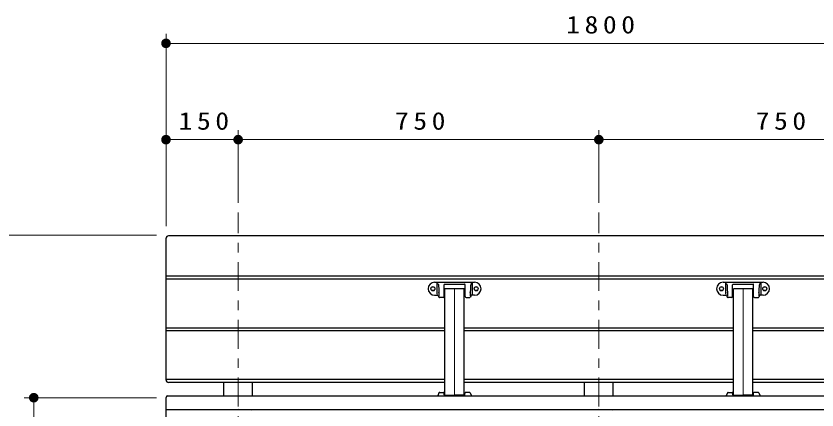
# Model space of a CAD drawing. Units: millimetres on the paper, scale 1:20. Extents: x -385 to 0, y 0 to 267.
# Drawn here: x -319 to -235.7, y 136 to 176.9 of the extents above; entities that cross this region are included whole.
import ezdxf

# ---------------------------------------------------------------- set-up
doc = ezdxf.new("R2010")
doc.units = ezdxf.units.MM
doc.linetypes.add('USER2', pattern=[6, 3, -1, 1, -1])
doc.layers.add('1_20', color=7, linetype='Continuous', lineweight=25)
doc.styles.add('ＭＳ ゴシック', font='')
doc.styles.get('ＭＳ ゴシック').set_extended_font_data('MS Gothic')

# ---------------------------------------------------------------- blocks, each defined once
blk = doc.blocks.new('filled_dot')
at = {"color": 0, "linetype": 'Continuous', "lineweight": -2, "const_width": 1.25}
blk.add_lwpolyline([(-0.625, 0, 1), (0.625, 0, 1)], format="xyb", close=True, dxfattribs=at)

msp = doc.modelspace()

# ---------------------------------------------------------------- linework, layer by layer
at = {"layer": '1_20', "lineweight": 13}
for p, q in [((-303.425, 155.057), (-303.425, 175.057)), ((-303.425, 174.057), (-213.425, 174.057)), ((-295.925, 157.495), (-295.925, 165.057)), ((-258.425, 157.495), (-258.425, 165.057)), ((-303.425, 164.057), (-295.925, 164.057)), ((-295.925, 164.057), (-258.425, 164.057)), ((-258.425, 164.057), (-220.925, 164.057)), ((-304.425, 154.141), (-328.175, 154.141)), ((-304.425, 137.251), (-318.175, 137.251)), ((-317.175, 116.44), (-317.175, 137.251))]:
    msp.add_line(p, q, dxfattribs=at)
at = {"layer": '1_20', "linetype": 'USER2', "lineweight": 13}
for p, q in [((-295.925, 130.341), (-295.925, 156.495)), ((-258.425, 130.341), (-258.425, 156.495))]:
    msp.add_line(p, q, dxfattribs=at)
at = {"layer": '1_20'}
for p, q in [((-213.675, 154.057), (-303.175, 154.057)), ((-303.425, 139.061), (-303.425, 153.807)), ((-303.425, 149.904), (-213.425, 149.904)), ((-303.425, 149.587), (-213.425, 149.587)), ((-303.425, 144.515), (-274.425, 144.515)), ((-303.425, 144.226), (-274.425, 144.226)), ((-272.425, 144.515), (-244.425, 144.515)), ((-272.425, 144.226), (-244.425, 144.226)), ((-242.425, 144.515), (-213.425, 144.515)), ((-242.425, 144.226), (-213.425, 144.226)), ((-274.425, 139.155), (-303.425, 139.155)), ((-244.425, 139.155), (-272.425, 139.155)), ((-213.425, 139.155), (-242.425, 139.155)), ((-274.425, 138.839), (-303.175, 138.839)), ((-297.425, 137.429), (-297.425, 138.839)), ((-294.425, 137.429), (-294.425, 138.839)), ((-244.425, 138.839), (-272.425, 138.839)), ((-259.925, 137.429), (-259.925, 138.839)), ((-256.925, 137.429), (-256.925, 138.839)), ((-213.675, 138.839), (-242.425, 138.839)), ((-303.275, 137.429), (-213.575, 137.429)), ((-303.425, 134.84), (-303.425, 137.279)), ((-303.425, 136.021), (-213.425, 136.021)), ((-295.925, 136.027), (-297.328, 135.978)), ((-295.925, 136.027), (-294.521, 135.978)), ((-258.425, 136.027), (-259.828, 135.978)), ((-258.425, 136.027), (-257.021, 135.978))]:
    msp.add_line(p, q, dxfattribs=at)
at = {"layer": '1_20', "color": 4}
for p, q in [((-275.5, 149.25), (-271.35, 149.25)), ((-275.257, 149.138), (-275.257, 148.001)), ((-271.593, 149.138), (-271.593, 148.001)), ((-245.5, 149.25), (-241.35, 149.25)), ((-245.257, 149.138), (-245.257, 148.001)), ((-241.593, 149.138), (-241.593, 148.001)), ((-274.521, 147.75), (-274.521, 148.992)), ((-274.471, 149.042), (-272.379, 149.042)), ((-274.425, 137.509), (-274.425, 148.574)), ((-272.425, 148.574), (-274.425, 148.574)), ((-272.425, 137.509), (-272.425, 148.574)), ((-272.329, 147.75), (-272.329, 148.992)), ((-244.521, 147.75), (-244.521, 148.992)), ((-244.471, 149.042), (-242.379, 149.042)), ((-244.425, 137.509), (-244.425, 148.574)), ((-242.425, 148.574), (-244.425, 148.574)), ((-242.425, 137.509), (-242.425, 148.574)), ((-242.329, 147.75), (-242.329, 148.992)), ((-275.5, 147.9), (-275.185, 147.9)), ((-275.163, 147.886), (-275.066, 147.703)), ((-275.061, 148.225), (-275.061, 147.807)), ((-274.621, 147.65), (-274.978, 147.65)), ((-272.229, 147.65), (-271.872, 147.65)), ((-271.789, 148.225), (-271.789, 147.807)), ((-271.687, 147.886), (-271.783, 147.703)), ((-271.35, 147.9), (-271.664, 147.9)), ((-245.5, 147.9), (-245.185, 147.9)), ((-245.163, 147.886), (-245.066, 147.703)), ((-245.061, 148.225), (-245.061, 147.807)), ((-244.621, 147.65), (-244.978, 147.65)), ((-242.229, 147.65), (-241.872, 147.65)), ((-241.789, 148.225), (-241.789, 147.807)), ((-241.687, 147.886), (-241.783, 147.703)), ((-241.35, 147.9), (-241.664, 147.9)), ((-275.062, 137.742), (-275.181, 137.429)), ((-274.969, 137.807), (-274.568, 137.807)), ((-274.508, 137.557), (-274.518, 137.759)), ((-274.458, 137.509), (-273.425, 137.509)), ((-272.392, 137.509), (-273.425, 137.509)), ((-272.342, 137.557), (-272.331, 137.759)), ((-271.881, 137.807), (-272.281, 137.807)), ((-271.787, 137.742), (-271.668, 137.429)), ((-245.062, 137.742), (-245.181, 137.429)), ((-244.969, 137.807), (-244.568, 137.807)), ((-244.508, 137.557), (-244.518, 137.759)), ((-244.458, 137.509), (-243.425, 137.509)), ((-242.392, 137.509), (-243.425, 137.509)), ((-242.342, 137.557), (-242.331, 137.759)), ((-241.881, 137.807), (-242.281, 137.807)), ((-241.787, 137.742), (-241.668, 137.429))]:
    msp.add_line(p, q, dxfattribs=at)
at = {"layer": '1_20', "color": 4, "lineweight": 13}
for p, q in [((-273.425, 137.509), (-273.425, 148.574)), ((-243.425, 137.509), (-243.425, 148.574))]:
    msp.add_line(p, q, dxfattribs=at)
at = {"layer": '1_20', "color": 4}
for points in [[(-275.257, 149.138), (-275.219, 149.12), (-275.184, 149.096), (-275.154, 149.07), (-275.129, 149.037), (-275.112, 149), (-275.1, 148.958), (-275.092, 148.91), (-275.086, 148.854), (-275.081, 148.785), (-275.077, 148.709), (-275.073, 148.629), (-275.07, 148.547), (-275.068, 148.467), (-275.066, 148.391), (-275.064, 148.323), (-275.063, 148.264), (-275.062, 148.219), (-275.061, 148.189), (-275.061, 148.179), (-275.061, 148.189), (-275.061, 148.225)], [(-271.593, 149.138), (-271.63, 149.12), (-271.665, 149.096), (-271.695, 149.07), (-271.72, 149.037), (-271.738, 149), (-271.75, 148.958), (-271.758, 148.91), (-271.763, 148.854), (-271.768, 148.785), (-271.773, 148.709), (-271.776, 148.629), (-271.779, 148.547), (-271.782, 148.467), (-271.784, 148.391), (-271.786, 148.323), (-271.787, 148.264), (-271.788, 148.219), (-271.788, 148.189), (-271.789, 148.179), (-271.789, 148.189), (-271.789, 148.225)], [(-245.257, 149.138), (-245.219, 149.12), (-245.184, 149.096), (-245.154, 149.07), (-245.129, 149.037), (-245.112, 149), (-245.1, 148.958), (-245.092, 148.91), (-245.086, 148.854), (-245.081, 148.785), (-245.077, 148.709), (-245.073, 148.629), (-245.07, 148.547), (-245.068, 148.467), (-245.066, 148.391), (-245.064, 148.323), (-245.063, 148.264), (-245.062, 148.219), (-245.061, 148.189), (-245.061, 148.179), (-245.061, 148.189), (-245.061, 148.225)], [(-241.593, 149.138), (-241.63, 149.12), (-241.665, 149.096), (-241.695, 149.07), (-241.72, 149.037), (-241.738, 149), (-241.75, 148.958), (-241.758, 148.91), (-241.763, 148.854), (-241.768, 148.785), (-241.773, 148.709), (-241.776, 148.629), (-241.779, 148.547), (-241.782, 148.467), (-241.784, 148.391), (-241.786, 148.323), (-241.787, 148.264), (-241.788, 148.219), (-241.788, 148.189), (-241.789, 148.179), (-241.789, 148.189), (-241.789, 148.225)]]:
    msp.add_lwpolyline(points, dxfattribs=at)
at = {"layer": '1_20', "color": 4, "lineweight": 13}
for centre in [(-275.675, 148.575), (-271.175, 148.575), (-245.675, 148.575), (-241.175, 148.575)]:
    msp.add_circle(centre, 0.225, dxfattribs=at)
at = {"layer": '1_20', "color": 4}
for centre in [(-275.675, 148.575), (-271.175, 148.575), (-245.675, 148.575), (-241.175, 148.575)]:
    msp.add_circle(centre, 0.2, dxfattribs=at)
at = {"layer": '1_20'}
for centre, radius, start, end in [((-303.175, 153.807), 0.25, 90, 180), ((-303.175, 139.089), 0.25, 180, 270), ((-303.275, 137.279), 0.15, 90, 180)]:
    msp.add_arc(centre, radius, start, end, dxfattribs=at)
at = {"layer": '1_20', "color": 4}
for centre, radius, start, end in [((-275.5, 148.575), 0.675, 90, 270), ((-271.35, 148.575), 0.675, 270, 90), ((-245.5, 148.575), 0.675, 90, 270), ((-241.35, 148.575), 0.675, 270, 90), ((-274.471, 148.992), 0.05, 90, 180), ((-272.379, 148.992), 0.05, 359.99999, 90), ((-244.471, 148.992), 0.05, 90, 180), ((-242.379, 148.992), 0.05, 359.99999, 90), ((-275.185, 147.875), 0.025, 27.86749, 90), ((-274.978, 147.75), 0.1, 207.86749, 270), ((-274.621, 147.75), 0.1, 270, 0), ((-272.229, 147.75), 0.1, 180, 270), ((-271.872, 147.75), 0.1, 270, 332.13251), ((-271.664, 147.875), 0.025, 90, 152.13251), ((-245.185, 147.875), 0.025, 27.86749, 90), ((-244.978, 147.75), 0.1, 207.86749, 270), ((-244.621, 147.75), 0.1, 270, 0), ((-242.229, 147.75), 0.1, 180, 270), ((-241.872, 147.75), 0.1, 270, 332.13251), ((-241.664, 147.875), 0.025, 90, 152.13251), ((-274.969, 137.707), 0.1, 90, 159.20314), ((-274.568, 137.757), 0.05, 3, 90), ((-274.458, 137.559), 0.05, 183, 270), ((-272.392, 137.559), 0.05, 270, 357), ((-272.281, 137.757), 0.05, 90, 177), ((-271.881, 137.707), 0.1, 20.79686, 90), ((-244.969, 137.707), 0.1, 90, 159.20314), ((-244.568, 137.757), 0.05, 3, 90), ((-244.458, 137.559), 0.05, 183, 270), ((-242.392, 137.559), 0.05, 270, 357), ((-242.281, 137.757), 0.05, 90, 177), ((-241.881, 137.707), 0.1, 20.79686, 90)]:
    msp.add_arc(centre, radius, start, end, dxfattribs=at)

# ---------------------------------------------------------------- block references
at = {"layer": '1_20', "lineweight": 13, "xscale": 0.4, "yscale": 0.4}
for p in [(-303.425, 174.057), (-303.425, 164.057), (-295.925, 164.057), (-258.425, 164.057)]:
    msp.add_blockref('filled_dot', p, dxfattribs=at)
for p, rotation in [((-295.925, 164.057), 180), ((-258.425, 164.057), 180), ((-317.175, 137.251), 270)]:
    msp.add_blockref('filled_dot', p, dxfattribs=dict(at, rotation=rotation))

# ---------------------------------------------------------------- texts
at = {"layer": '1_20', "char_height": 1.833, "attachment_point": 8, "style": 'ＭＳ ゴシック'}
for s, insert in [('\\T1.33;\\W1.15;1800', (-258.004, 175.057)), ('\\T1.33;\\W1.15;150', (-299.254, 165.057)), ('\\T1.33;\\W1.15;750', (-276.76, 165.057)), ('\\T1.33;\\W1.15;750', (-239.26, 165.057))]:
    msp.add_mtext(s, dxfattribs=dict(at, insert=insert))

doc.saveas('drawing.dxf')
